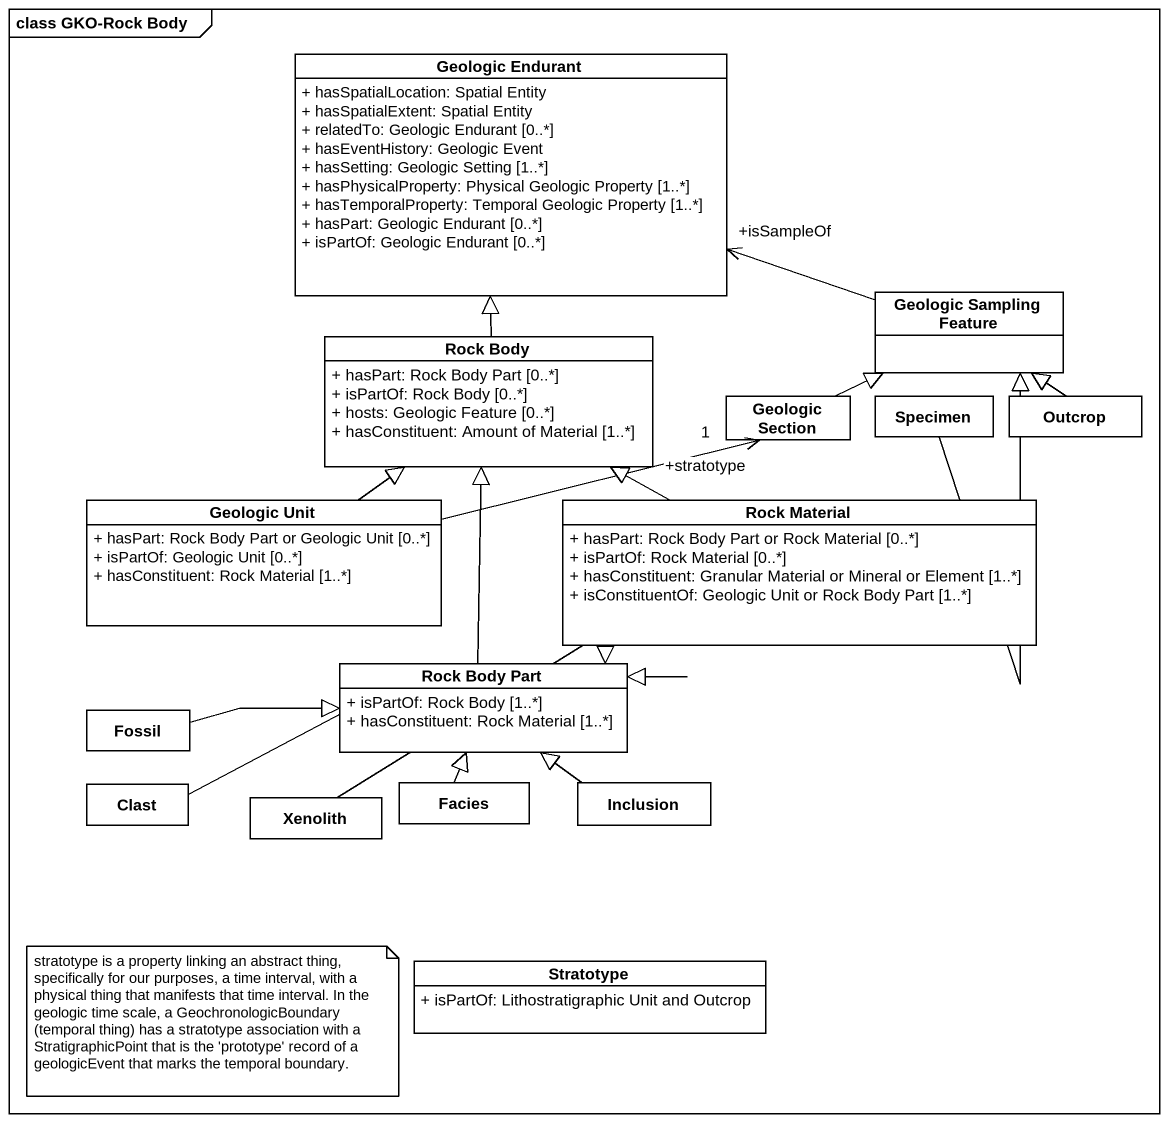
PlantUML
@startuml
mainframe class GKO-Rock Body
hide circle
hide empty members
skinparam classAttributeIconSize 0
class "Geologic Endurant" as Geologic_Endurant {
  + hasSpatialLocation: Spatial Entity
  + hasSpatialExtent: Spatial Entity
  + relatedTo: Geologic Endurant [0..*]
  + hasEventHistory: Geologic Event
  + hasSetting: Geologic Setting [1..*]
  + hasPhysicalProperty: Physical Geologic Property [1..*]
  + hasTemporalProperty: Temporal Geologic Property [1..*]
  + hasPart: Geologic Endurant [0..*]
  + isPartOf: Geologic Endurant [0..*]
}
class "Rock Body" as Rock_Body {
  + hasPart: Rock Body Part [0..*]
  + isPartOf: Rock Body [0..*]
  + hosts: Geologic Feature [0..*]
  + hasConstituent: Amount of Material [1..*]
}
class "Geologic Sampling Feature" as Geologic_Sampling_Feature
class "Geologic Section" as Geologic_Section
class Specimen
class Outcrop
class "Geologic Unit" as Geologic_Unit {
  + hasPart: Rock Body Part or Geologic Unit [0..*]
  + isPartOf: Geologic Unit [0..*]
  + hasConstituent: Rock Material [1..*]
}
class "Rock Material" as Rock_Material {
  + hasPart: Rock Body Part or Rock Material [0..*]
  + isPartOf: Rock Material [0..*]
  + hasConstituent: Granular Material or Mineral or Element [1..*]
  + isConstituentOf: Geologic Unit or Rock Body Part [1..*]
}
class "Rock Body Part" as Rock_Body_Part {
  + isPartOf: Rock Body [1..*]
  + hasConstituent: Rock Material [1..*]
}
class Fossil
class Clast
class Xenolith
class Facies
class Inclusion
class Stratotype {
  + isPartOf: Lithostratigraphic Unit and Outcrop
}
Rock_Body -up-|> Geologic_Endurant
Geologic_Sampling_Feature -left-> "+isSampleOf" Geologic_Endurant
Geologic_Section -right-|> Geologic_Sampling_Feature
Specimen -up-|> Geologic_Sampling_Feature
Outcrop -up-|> Geologic_Sampling_Feature
Geologic_Unit -up-|> Rock_Body
Geologic_Unit -right-> "+stratotype\n1" Geologic_Section
Rock_Material -left-|> Rock_Body
Rock_Body_Part -up-|> Rock_Body
Fossil -right-|> Rock_Body_Part
Clast -right-|> Rock_Body_Part
Xenolith -up-|> Rock_Body_Part
Facies -up-|> Rock_Body_Part
Inclusion -left-|> Rock_Body_Part
note as N1
  stratotype is a property linking an abstract thing, specifically for our purposes, a time interval, with a physical thing that manifests that time interval. In the geologic time scale, a GeochronologicBoundary (temporal thing) has a stratotype association with a StratigraphicPoint that is the 'prototype' record of a geologicEvent that marks the temporal boundary.
end note
@enduml
